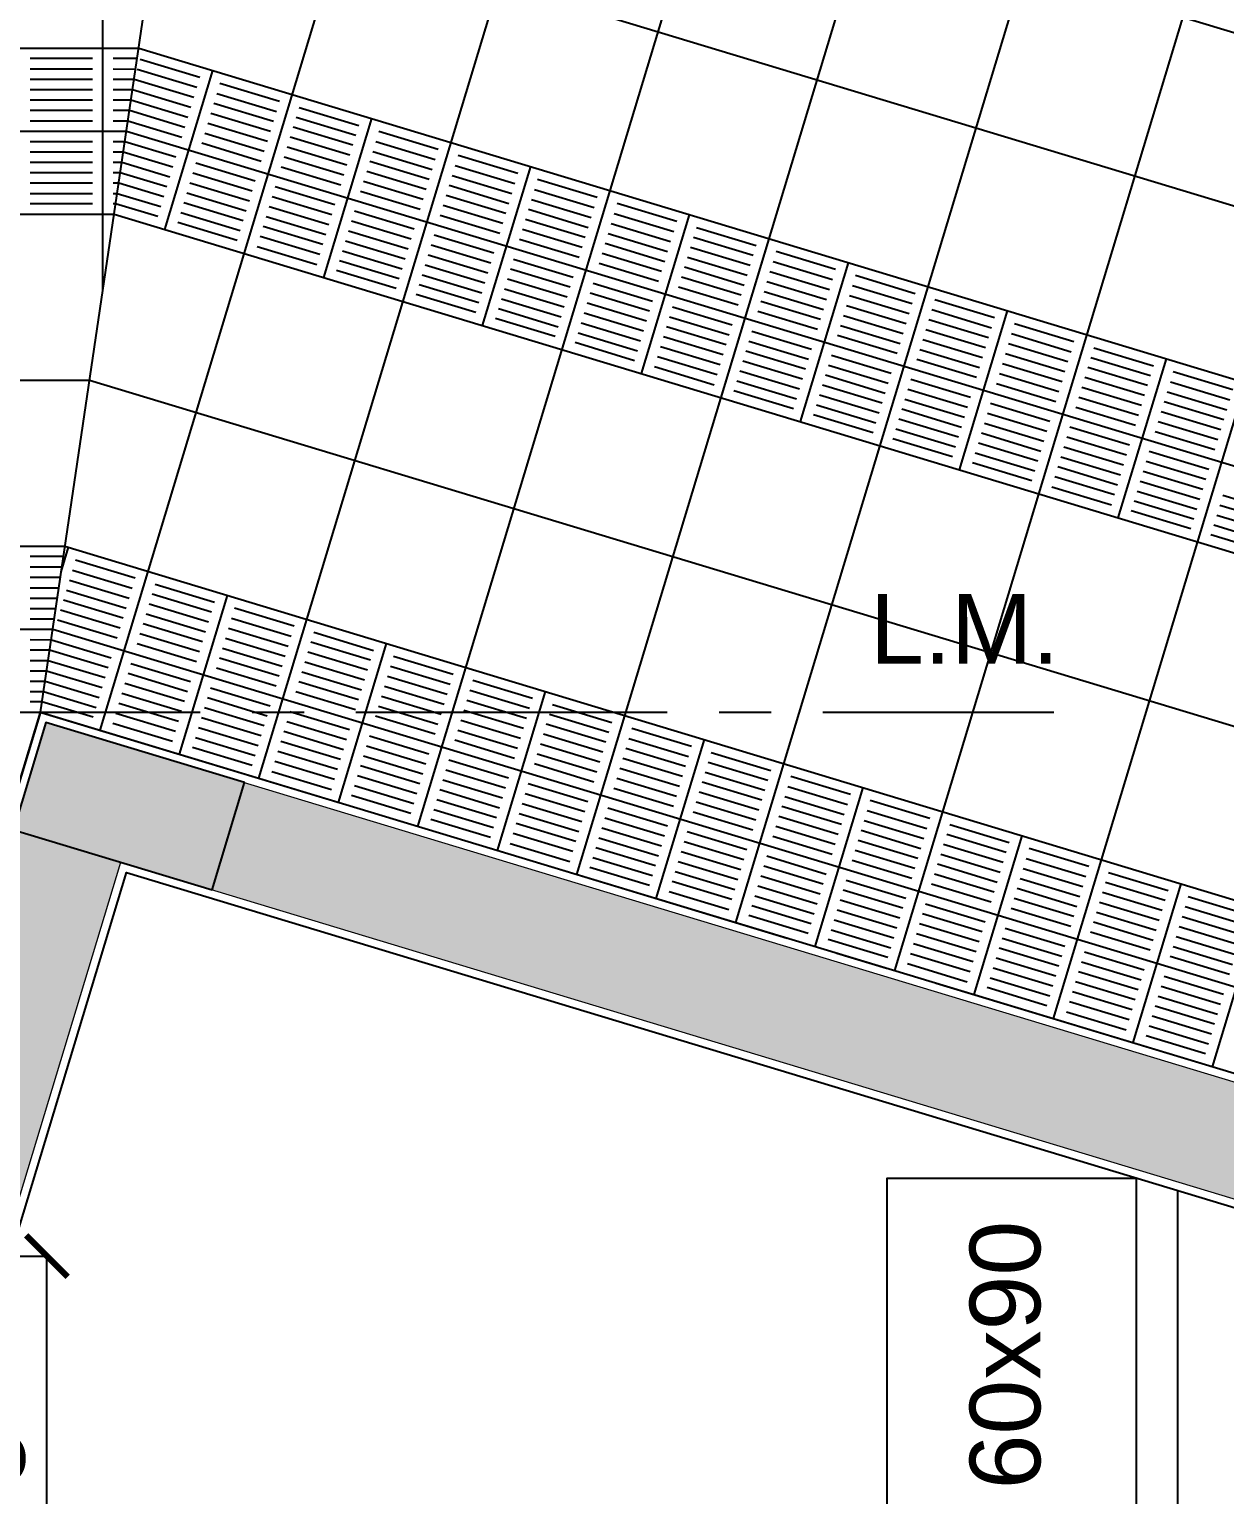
# Model space of a CAD drawing. Header units: inches. Extents: x -309 to 190, y -1585 to -1350.
# Drawn here: x -204.269 to -201.389, y -1377.173 to -1373.643 of the extents above; entities that cross this region are included whole.
import ezdxf

# ---------------------------------------------------------------- set-up
doc = ezdxf.new("R2010")
doc.units = ezdxf.units.IN
doc.header["$MEASUREMENT"] = 0
doc.header["$PDMODE"] = 3
doc.linetypes.add('CENTER2', pattern=[1.125, 0.75, -0.125, 0.125, -0.125])
doc.linetypes.add('HIDDEN', pattern=[0.375, 0.25, -0.125])
doc.layers.get('0').update_dxf_attribs({"color": 9, "linetype": 'CONTINUOUS'})
doc.layers.get('DEFPOINTS').update_dxf_attribs({"color": 9, "linetype": 'CONTINUOUS'})
for name, color, linetype in [('02', 9, 'CONTINUOUS'), ('10-TEXTO', 9, 'CONTINUOUS'), ('CIEGOS', 9, 'CONTINUOUS'), ('color gris', 9, 'CONTINUOUS'), ('DET', 9, 'CONTINUOUS'), ('estructura', 9, 'CONTINUOUS'), ('FMR FILO INTERNO', 9, 'CONTINUOUS'), ('lm', 9, 'HIDDEN'), ('NO VIDENTES', 9, 'CONTINUOUS'), ('REVOQUE', 9, 'CONTINUOUS')]:
    doc.layers.add(name, color=color, linetype=linetype)
doc.layers.add('cotas', color=9, linetype='CONTINUOUS', lineweight=15)
doc.layers.add('MURO 27', color=9, linetype='CONTINUOUS', lineweight=9)
doc.styles.add('COTAS', font='arial.ttf')
doc.styles.add('ROMANS', font='arial.ttf')
doc.styles.get("Standard").update_dxf_attribs({"font": 'arial.ttf'})
doc.dimstyles.new('ploteo 100', dxfattribs={"dimscale": 0, "dimtxt": 0.22, "dimasz": 0.1, "dimexe": 0, "dimexo": 0, "dimgap": 0.05, "dimtad": 1, "dimzin": 0, "dimdsep": 46, "dimtxsty": 'COTAS', "dimblk1": 'ARCHTICK', "dimblk2": 'ARCHTICK', "dimsah": 1, "dimcen": 0.7, "dimclrd": 256, "dimclre": 256, "dimclrt": 256, "dimaunit": 1, "dimadec": 3, "dimazin": 0, "dimtfac": 1, "dimtmove": 2, "dimatfit": 3, "dimldrblk": 'ARCHTICK', "dimfxl": 1, "dimtolj": 1, "dimtzin": 0, "dimarcsym": 0})

# ---------------------------------------------------------------- blocks, each defined once
blk = doc.blocks.new('_ARCHTICK')
at = {"color": 0, "linetype": 'ByBlock', "const_width": 0.15}
blk.add_lwpolyline([(-0.5, -0.5), (0.5, 0.5)], dxfattribs=at)
blk = doc.blocks.new('*D37')
at = {"layer": 'cotas', "lineweight": -2, "transparency": 16777216}
for p, q in [((-204.3142, -1376.5982), (-204.2263, -1376.5982)), ((-204.2263, -1377.9882), (-204.2263, -1376.5982)), ((-204.7018, -1377.9882), (-204.2263, -1377.9882))]:
    blk.add_line(p, q, dxfattribs=at)
at = {"layer": 'DEFPOINTS', "color": 0, "transparency": 16777216}
for p in [(-204.3142, -1376.5982), (-204.2263, -1376.5982), (-204.7018, -1377.9882)]:
    blk.add_point(p, dxfattribs=at)
at = {"layer": 'cotas', "lineweight": -2, "transparency": 16777216, "xscale": 0.1, "yscale": 0.1, "zscale": 0.1}
for p, rotation in [((-204.2263, -1376.5982), 90), ((-204.2263, -1377.9882), 270)]:
    blk.add_blockref('_ARCHTICK', p, dxfattribs=dict(at, rotation=rotation))
at = {"layer": 'cotas', "transparency": 16777216, "insert": (-204.3887, -1377.2932), "char_height": 0.22, "attachment_point": 5, "rotation": 90, "style": 'COTAS'}
blk.add_mtext('\\A1;1.39', dxfattribs=at)

msp = doc.modelspace()

# ---------------------------------------------------------------- hatches: boundary and pattern name
at = {"layer": 'color gris'}
h = msp.add_hatch(color=256, dxfattribs=at)
h.paths.add_polyline_path([(-234.3518, -1419.3882), (-234.6018, -1419.3882), (-234.6018, -1419.1182), (-234.1018, -1419.1182), (-234.1018, -1419.3882)])
h.paths.add_polyline_path([(-234.6018, -1413.2882), (-234.6018, -1413.0382), (-234.3318, -1413.0382), (-234.3318, -1413.5382), (-234.6018, -1413.5382)])
h.paths.add_polyline_path([(-234.6018, -1407.3882), (-234.6018, -1407.1382), (-234.3318, -1407.1382), (-234.3318, -1407.6382), (-234.6018, -1407.6382)])
h.paths.add_polyline_path([(-234.6018, -1401.4882), (-234.6018, -1401.2382), (-234.3318, -1401.2382), (-234.3318, -1401.7382), (-234.6018, -1401.7382)])
h.paths.add_polyline_path([(-234.6018, -1395.5882), (-234.6018, -1395.3382), (-234.3318, -1395.3382), (-234.3318, -1395.8382), (-234.6018, -1395.8382)])
h.paths.add_polyline_path([(-234.6018, -1389.6882), (-234.6018, -1389.4382), (-234.3318, -1389.4382), (-234.3318, -1389.9382), (-234.6018, -1389.9382)])
h.paths.add_polyline_path([(-234.3518, -1379.1082), (-234.6018, -1379.1082), (-234.6018, -1379.3782), (-234.0419, -1379.3782), (-234.0419, -1379.1082)])
h.paths.add_polyline_path([(-234.6018, -1383.7882), (-234.6018, -1383.5382), (-234.3318, -1383.5382), (-234.3318, -1384.0382), (-234.6018, -1384.0382)])
h.paths.add_polyline_path([(-199.2985, -1406.2982), (-199.2985, -1406.0482), (-199.0285, -1406.0482), (-199.0285, -1406.5482), (-199.2985, -1406.5482)])
h.paths.add_polyline_path([(-181.3218, -1419.1182), (-181.0518, -1419.1182), (-181.0518, -1419.3882), (-181.3218, -1419.3882)])
h.paths.add_polyline_path([(-206.6218, -1375.5582), (-206.6218, -1375.3082), (-206.8918, -1375.3082), (-206.8918, -1375.9682), (-206.6218, -1375.9682)])
h.paths.add_polyline_path([(-191.7851, -1379.3584), (-192.2851, -1379.3584), (-192.2851, -1379.1382), (-192.2261, -1378.943), (-191.707, -1379.0999)])
h.paths.add_polyline_path([(-184.2118, -1381.3667), (-184.5775, -1381.2561), (-184.6557, -1381.5145), (-184.4818, -1381.5671), (-184.4818, -1381.8667), (-184.2118, -1381.8667)])
h.paths.add_polyline_path([(-184.7118, -1395.5882), (-184.7118, -1395.4882), (-184.2118, -1395.4882), (-184.2118, -1395.6882), (-184.7118, -1395.6882)])
h.paths.add_polyline_path([(-184.7118, -1389.6882), (-184.7118, -1389.5882), (-184.2118, -1389.5882), (-184.2118, -1389.7882), (-184.7118, -1389.7882)])
h.paths.add_polyline_path([(-184.7118, -1383.7882), (-184.7118, -1383.6882), (-184.2118, -1383.6882), (-184.2118, -1383.8882), (-184.7118, -1383.8882)])
h.paths.add_polyline_path([(-203.9892, -1375.3855), (-204.2285, -1375.3131), (-204.3067, -1375.5715), (-203.8281, -1375.7163), (-203.7499, -1375.4578)])
h.paths.add_polyline_path([(-206.5818, -1395.5882), (-206.5818, -1395.4882), (-206.0818, -1395.4882), (-206.0818, -1395.6882), (-206.5818, -1395.6882)])
h.paths.add_polyline_path([(-184.2118, -1410.4082), (-184.2118, -1410.6582), (-184.4818, -1410.6582), (-184.4818, -1410.1582), (-184.2118, -1410.1582)])
h.paths.add_polyline_path([(-191.7652, -1410.3882), (-192.0152, -1410.3882), (-192.0152, -1410.6582), (-191.5152, -1410.6582), (-191.5152, -1410.3882)])
h.paths.add_polyline_path([(-199.0485, -1410.3882), (-199.2985, -1410.3882), (-199.2985, -1410.6582), (-198.7985, -1410.6582), (-198.7985, -1410.3882)])
h.paths.add_polyline_path([(-184.4818, -1401.4882), (-184.4818, -1401.2382), (-184.2118, -1401.2382), (-184.2118, -1401.7382), (-184.4818, -1401.7382)])
h.paths.add_polyline_path([(-191.7652, -1401.2382), (-192.0152, -1401.2382), (-192.0152, -1401.5082), (-191.5152, -1401.5082), (-191.5152, -1401.2382)])
h.paths.add_polyline_path([(-199.0485, -1401.2382), (-199.2985, -1401.2382), (-199.2985, -1401.5082), (-198.7985, -1401.5082), (-198.7985, -1401.2382)])
h.paths.add_polyline_path([(-191.7652, -1419.1182), (-192.0152, -1419.1182), (-192.0152, -1419.3882), (-191.5152, -1419.3882), (-191.5152, -1419.1182)])
h.paths.add_polyline_path([(-199.0485, -1419.1182), (-199.2985, -1419.1182), (-199.2985, -1419.3882), (-198.7985, -1419.3882), (-198.7985, -1419.1182)])
h.paths.add_polyline_path([(-184.2118, -1419.3882), (-184.2118, -1419.1182), (-184.7118, -1419.1182), (-184.7118, -1419.3882)])
h.paths.add_polyline_path([(-206.3318, -1419.1182), (-206.5818, -1419.1182), (-206.5818, -1419.3882), (-206.0818, -1419.3882), (-206.0818, -1419.1182)])
h.paths.add_polyline_path([(-206.8718, -1419.1182), (-207.1218, -1419.1182), (-207.1218, -1419.3882), (-206.6218, -1419.3882), (-206.6218, -1419.1182)])
h.paths.add_polyline_path([(-206.5818, -1379.2382), (-206.5818, -1379.1382), (-206.0818, -1379.1382), (-206.0818, -1379.3382), (-206.5818, -1379.3382)])
h.paths.add_polyline_path([(-206.5818, -1413.2882), (-206.5818, -1413.0382), (-206.3118, -1413.0382), (-206.3118, -1413.5382), (-206.5818, -1413.5382)])
h.paths.add_polyline_path([(-206.6218, -1413.2882), (-206.6218, -1413.0382), (-206.8918, -1413.0382), (-206.8918, -1413.5382), (-206.6218, -1413.5382)])
h.paths.add_polyline_path([(-206.5818, -1407.3882), (-206.5818, -1407.1382), (-206.3118, -1407.1382), (-206.3118, -1407.6382), (-206.5818, -1407.6382)])
h.paths.add_polyline_path([(-206.6218, -1407.3882), (-206.6218, -1407.1382), (-206.8918, -1407.1382), (-206.8918, -1407.6382), (-206.6218, -1407.6382)])
h.paths.add_polyline_path([(-206.5818, -1401.4882), (-206.5818, -1401.2382), (-206.3118, -1401.2382), (-206.3118, -1401.7382), (-206.5818, -1401.7382)])
h.paths.add_polyline_path([(-206.6218, -1401.4882), (-206.6218, -1401.2382), (-206.8918, -1401.2382), (-206.8918, -1401.7382), (-206.6218, -1401.7382)])
h.paths.add_polyline_path([(-206.6218, -1395.5882), (-206.6218, -1395.3382), (-206.8918, -1395.3382), (-206.8918, -1395.8382), (-206.6218, -1395.8382)])
h.paths.add_polyline_path([(-206.5818, -1389.6882), (-206.5818, -1389.5882), (-206.0818, -1389.5882), (-206.0818, -1389.7882), (-206.5818, -1389.7882)])
h.paths.add_polyline_path([(-206.6218, -1389.6882), (-206.6218, -1389.4382), (-206.8918, -1389.4382), (-206.8918, -1389.9382), (-206.6218, -1389.9382)])
h.paths.add_polyline_path([(-211.4118, -1375.6182), (-211.4118, -1375.3082), (-211.6818, -1375.3082), (-211.6818, -1375.9682), (-211.4118, -1375.9682)])
h.paths.add_polyline_path([(-206.5818, -1383.7882), (-206.5818, -1383.6882), (-206.0818, -1383.6882), (-206.0818, -1383.8882), (-206.5818, -1383.8882)])
h.paths.add_polyline_path([(-206.6218, -1383.7882), (-206.6218, -1383.5382), (-206.8918, -1383.5382), (-206.8918, -1384.0382), (-206.6218, -1384.0382)])
h.paths.add_polyline_path([(-206.6218, -1379.2382), (-206.6218, -1378.9882), (-206.8918, -1378.9882), (-206.8918, -1379.4882), (-206.6218, -1379.4882)])
at = {"layer": 'MURO 27'}
h = msp.add_hatch(color=256, dxfattribs=at)
h.paths.add_polyline_path([(-206.8918, -1375.3082), (-211.4118, -1375.3082), (-211.4118, -1375.5782), (-208.6918, -1375.5782), (-208.6918, -1379.1682), (-208.4218, -1379.1682), (-208.4218, -1375.5782), (-206.8918, -1375.5782)])
h.paths.add_polyline_path([(-204.0482, -1375.6497), (-204.3067, -1375.5715), (-204.5294, -1376.3082), (-206.1218, -1376.3082), (-206.1218, -1375.3082), (-206.6218, -1375.3082), (-206.6218, -1375.5782), (-206.3918, -1375.5782), (-206.3918, -1376.3082), (-206.6218, -1376.3082), (-206.6218, -1375.9682), (-206.8918, -1375.9682), (-206.8918, -1378.8982), (-207.5818, -1378.8982), (-207.5818, -1379.1682), (-206.8918, -1379.1682), (-206.8918, -1378.9882), (-206.6218, -1378.9882), (-206.6218, -1376.5782), (-204.329, -1376.5782)])
h.paths.add_polyline_path([(-203.7499, -1375.4578), (-203.8281, -1375.7163), (-192.2851, -1379.2072), (-192.2851, -1379.1382), (-192.2261, -1378.943)])
h.paths.add_polyline_path([(-191.707, -1379.0999), (-191.7851, -1379.3584), (-184.6557, -1381.5145), (-184.5775, -1381.2561)])
h.paths.add_polyline_path([(-184.2118, -1381.8667), (-184.4818, -1381.8667), (-184.4818, -1383.6882), (-184.2118, -1383.6882)])
h.paths.add_polyline_path([(-184.2118, -1383.8882), (-184.4818, -1383.8882), (-184.4818, -1389.5882), (-184.2118, -1389.5882)])
h.paths.add_polyline_path([(-184.2118, -1389.7882), (-184.4818, -1389.7882), (-184.4818, -1395.4882), (-184.2118, -1395.4882)])
h.paths.add_polyline_path([(-184.2118, -1395.6882), (-184.4818, -1395.6882), (-184.4818, -1398.7382), (-184.2118, -1398.7382)])
h.paths.add_polyline_path([(-184.2118, -1399.9782), (-184.4818, -1399.9782), (-184.4818, -1401.2382), (-184.2118, -1401.2382)])
h.paths.add_polyline_path([(-184.2118, -1413.5382), (-184.4818, -1413.5382), (-184.4818, -1419.1182), (-184.2118, -1419.1182)])
h.paths.add_polyline_path([(-184.2118, -1410.6582), (-184.4818, -1410.6582), (-184.4818, -1410.8982), (-184.2118, -1410.8982)])
h.paths.add_polyline_path([(-199.2985, -1419.1182), (-206.0818, -1419.1182), (-206.0818, -1419.3882), (-199.2985, -1419.3882)])
h.paths.add_polyline_path([(-207.1218, -1419.1182), (-234.1018, -1419.1182), (-234.1018, -1419.3882), (-207.1218, -1419.3882)])
h.paths.add_polyline_path([(-192.0152, -1419.1182), (-198.7985, -1419.1182), (-198.7985, -1419.3882), (-192.0152, -1419.3882)])
h.paths.add_polyline_path([(-184.7118, -1419.1182), (-191.5152, -1419.1182), (-191.5152, -1419.3882), (-184.7118, -1419.3882)])
h.paths.add_polyline_path([(-234.3318, -1413.5382), (-234.6018, -1413.5382), (-234.6018, -1419.1182), (-234.3318, -1419.1182)])
h.paths.add_polyline_path([(-234.3318, -1407.6382), (-234.6018, -1407.6382), (-234.6018, -1413.0382), (-234.3318, -1413.0382)])
h.paths.add_polyline_path([(-234.3318, -1401.7382), (-234.6018, -1401.7382), (-234.6018, -1407.1382), (-234.3318, -1407.1382)])
h.paths.add_polyline_path([(-234.3318, -1398.0282), (-234.6018, -1398.0282), (-234.6018, -1401.2382), (-234.3318, -1401.2382)])
h.paths.add_polyline_path([(-234.3318, -1384.0382), (-234.6018, -1384.0382), (-234.6018, -1389.4382), (-234.3318, -1389.4382)])
h.paths.add_polyline_path([(-234.3318, -1389.9382), (-234.6018, -1389.9382), (-234.6018, -1395.3382), (-234.3318, -1395.3382)])
h.paths.add_polyline_path([(-234.3318, -1379.3782), (-234.6018, -1379.3782), (-234.6018, -1382.0482), (-234.3318, -1382.0482)])
h.paths.add_polyline_path([(-234.3318, -1382.5882), (-234.6018, -1382.5882), (-234.6018, -1383.5382), (-234.3318, -1383.5382)])
h.paths.add_polyline_path([(-206.6218, -1389.9382), (-206.8918, -1389.9382), (-206.8918, -1395.3382), (-206.6218, -1395.3382)])
h.paths.add_polyline_path([(-206.6218, -1384.0382), (-206.8918, -1384.0382), (-206.8918, -1389.4382), (-206.6218, -1389.4382)])
h.paths.add_polyline_path([(-206.6218, -1379.4882), (-206.8918, -1379.4882), (-206.8918, -1383.5382), (-206.6218, -1383.5382)])
h.paths.add_polyline_path([(-206.6218, -1398.0282), (-206.8918, -1398.0282), (-206.8918, -1401.2382), (-206.6218, -1401.2382)])
h.paths.add_polyline_path([(-206.6218, -1401.7382), (-206.8918, -1401.7382), (-206.8918, -1407.1382), (-206.6218, -1407.1382)])
h.paths.add_polyline_path([(-206.6218, -1407.6382), (-206.8918, -1407.6382), (-206.8918, -1407.7482), (-206.6218, -1407.7482)])

# ---------------------------------------------------------------- linework, layer by layer
msp.add_lwpolyline([(-201.6018, -1377.3104), (-202.2018, -1377.3104), (-202.2018, -1376.4104), (-201.6018, -1376.4104)], close=True)
msp.add_lwpolyline([(-201.6018, -1376.4104), (-201.6018, -1381.8882), (-201.5018, -1381.8882), (-201.5018, -1376.4407)])
at = {"layer": 'CIEGOS'}
for points in [[(-265.1546, -1373.6882), (-204.0052, -1373.6882)], [(-204.0052, -1373.6882), (-171.8211, -1383.4215)], [(-264.9889, -1374.0882), (-204.0644, -1374.0882)], [(-204.0644, -1374.0882), (-172.0635, -1383.7661)], [(-264.6575, -1374.8882), (-204.1827, -1374.8882)], [(-204.1827, -1374.8882), (-172.5483, -1384.4553)], [(-262.5318, -1375.2882), (-204.2418, -1375.2882)]]:
    msp.add_lwpolyline(points, dxfattribs=at)
at = {"layer": 'DET'}
for points in [[(-204.0918, -1374.274), (-204.0918, -1371.4382)], [(-204.2418, -1375.2882), (-203.6849, -1371.5227)], [(-204.0983, -1375.3316), (-202.9838, -1371.6464)], [(-203.7154, -1375.4474), (-202.6009, -1371.7622)], [(-203.3325, -1375.5632), (-202.218, -1371.878)], [(-202.9496, -1375.679), (-201.8352, -1371.9938)], [(-202.5668, -1375.7948), (-201.4523, -1372.1096)], [(-202.1839, -1375.9105), (-201.0694, -1372.2254)], [(-201.801, -1376.0263), (-200.6865, -1372.3412)], [(-201.4182, -1376.1421), (-200.3037, -1372.457)], [(-203.8883, -1372.8882), (-171.336, -1382.7329)], [(-203.946, -1373.2882), (-171.5788, -1383.0769)], [(-203.9423, -1374.1251), (-203.8265, -1373.7422)], [(-203.5595, -1374.2409), (-203.4437, -1373.858)], [(-265.0717, -1373.8882), (-204.0348, -1373.8882)], [(-204.0348, -1373.8882), (-171.9423, -1383.5938)], [(-203.1766, -1374.3567), (-203.0608, -1373.9738)], [(-202.7937, -1374.4724), (-202.6779, -1374.0896)], [(-202.6023, -1374.5303), (-202.4865, -1374.1475)], [(-202.4108, -1374.5882), (-202.295, -1374.2054)], [(-202.028, -1374.704), (-201.9122, -1374.3212)], [(-201.6451, -1374.8198), (-201.5293, -1374.4369)], [(-264.8232, -1374.4882), (-204.1235, -1374.4882)], [(-204.1235, -1374.4882), (-172.3059, -1384.1107)], [(-204.1918, -1374.9501), (-204.1739, -1374.8908)], [(-203.9068, -1375.3895), (-203.791, -1375.0066)], [(-264.5747, -1375.0882), (-204.2123, -1375.0882)], [(-204.2123, -1375.0882), (-172.6803, -1384.6243)], [(-203.524, -1375.5053), (-203.4082, -1375.1224)], [(-203.1411, -1375.6211), (-203.0253, -1375.2382)], [(-202.7582, -1375.7369), (-202.6424, -1375.354)], [(-202.3753, -1375.8527), (-202.2595, -1375.4698)], [(-201.9925, -1375.9684), (-201.8767, -1375.5856)], [(-201.6096, -1376.0842), (-201.4938, -1375.7014)]]:
    msp.add_lwpolyline(points, dxfattribs=at)
at = {"layer": 'estructura'}
msp.add_lwpolyline([(-203.9892, -1375.3855), (-204.2285, -1375.3131), (-204.3067, -1375.5715), (-203.8281, -1375.7163), (-203.7499, -1375.4578)], close=True, dxfattribs=at)
at = {"layer": 'FMR FILO INTERNO'}
msp.add_line((-204.2418, -1375.2882), (-204.5443, -1376.2882), dxfattribs=at)
at = {"layer": 'lm', "linetype": 'CENTER2'}
msp.add_line((-268.7318, -1375.2882), (-201.8002, -1375.2882), dxfattribs=at)
msp.add_line((-268.7318, -1375.2882), (-201.8002, -1375.2882), dxfattribs=at)
msp.add_lwpolyline([(-206.3913, -1374.6381), (-171.2368, -1385.2698)], dxfattribs=at)
at = {"layer": 'MURO 27'}
for points in [[(-206.6218, -1375.3082), (-206.1218, -1375.3082), (-206.1218, -1376.3082), (-204.5294, -1376.3082), (-204.2285, -1375.3131), (-184.5775, -1381.2561)], [(-206.6218, -1376.5782), (-204.329, -1376.5782), (-204.0482, -1375.6497), (-184.6557, -1381.5145)]]:
    msp.add_lwpolyline(points, dxfattribs=at)
at = {"layer": 'NO VIDENTES'}
for p, q in [((-204.1168, -1373.7132), (-204.2668, -1373.7132)), ((-204.2668, -1373.7382), (-204.1168, -1373.7382)), ((-204.0089, -1373.7132), (-204.0668, -1373.7132)), ((-204.0668, -1373.7382), (-204.0128, -1373.7393)), ((-204.0085, -1373.7394), (-203.8649, -1373.7828)), ((-203.8577, -1373.7589), (-204.0013, -1373.7155)), ((-204.2668, -1373.7632), (-204.1168, -1373.7632)), ((-204.0668, -1373.7632), (-204.0158, -1373.7633)), ((-204.0158, -1373.7633), (-203.8722, -1373.8067)), ((-203.6663, -1373.8168), (-203.8098, -1373.7734)), ((-204.2668, -1373.7882), (-204.1168, -1373.7882)), ((-204.0668, -1373.7882), (-204.02, -1373.7882)), ((-204.02, -1373.7882), (-203.8794, -1373.8307)), ((-203.8171, -1373.7973), (-203.6735, -1373.8407)), ((-204.2668, -1373.8132), (-204.1168, -1373.8132)), ((-204.2668, -1373.8382), (-204.1168, -1373.8382)), ((-204.0668, -1373.8132), (-204.0237, -1373.8132)), ((-204.0668, -1373.8382), (-204.0274, -1373.8382)), ((-204.0274, -1373.8382), (-203.8939, -1373.8785)), ((-204.0237, -1373.8132), (-203.8867, -1373.8546)), ((-203.8316, -1373.8451), (-203.688, -1373.8886)), ((-203.8243, -1373.8212), (-203.6807, -1373.8646)), ((-203.6184, -1373.8313), (-203.4748, -1373.8747)), ((-204.2668, -1373.8632), (-204.1168, -1373.8632)), ((-204.0668, -1373.8632), (-204.0311, -1373.8632)), ((-204.0311, -1373.8632), (-203.9011, -1373.9025)), ((-203.8388, -1373.8691), (-203.6952, -1373.9125)), ((-203.4893, -1373.9225), (-203.6329, -1373.8791)), ((-203.4821, -1373.8986), (-203.6256, -1373.8552)), ((-204.2668, -1373.9132), (-204.1168, -1373.9132)), ((-204.0668, -1373.9132), (-204.0385, -1373.9132)), ((-204.0385, -1373.9132), (-203.9156, -1373.9503)), ((-203.846, -1373.893), (-203.7025, -1373.9364)), ((-203.4965, -1373.9465), (-203.6401, -1373.903)), ((-203.4342, -1373.9131), (-203.2906, -1373.9565)), ((-203.2834, -1373.9326), (-203.427, -1373.8891)), ((-204.2668, -1373.9382), (-204.1168, -1373.9382)), ((-204.0668, -1373.9382), (-204.0422, -1373.9382)), ((-204.0422, -1373.9382), (-203.9228, -1373.9742)), ((-203.8533, -1373.9169), (-203.7097, -1373.9604)), ((-203.511, -1373.9943), (-203.6546, -1373.9509)), ((-203.5038, -1373.9704), (-203.6474, -1373.927)), ((-203.4414, -1373.937), (-203.2979, -1373.9804)), ((-203.092, -1373.9905), (-203.2355, -1373.947)), ((-204.2668, -1373.9632), (-204.1168, -1373.9632)), ((-204.0668, -1373.9632), (-204.0459, -1373.9632)), ((-204.0459, -1373.9632), (-203.9301, -1373.9982)), ((-203.8677, -1373.9648), (-203.7242, -1374.0082)), ((-203.5183, -1374.0183), (-203.6618, -1373.9748)), ((-203.4559, -1373.9849), (-203.3123, -1374.0283)), ((-203.4487, -1373.9609), (-203.3051, -1374.0044)), ((-203.2428, -1373.971), (-203.0992, -1374.0144)), ((-204.2668, -1373.9882), (-204.1168, -1373.9882)), ((-204.2668, -1374.0132), (-204.1168, -1374.0132)), ((-204.0668, -1373.9882), (-204.0496, -1373.9882)), ((-204.0668, -1374.0132), (-204.0533, -1374.0132)), ((-204.0533, -1374.0132), (-203.9445, -1374.046)), ((-204.0496, -1373.9882), (-203.9373, -1374.0221)), ((-203.8822, -1374.0127), (-203.7386, -1374.0561)), ((-203.875, -1373.9887), (-203.7314, -1374.0321)), ((-203.4632, -1374.0088), (-203.3196, -1374.0522)), ((-203.2572, -1374.0188), (-203.1137, -1374.0623)), ((-203.25, -1373.9949), (-203.1064, -1374.0383)), ((-202.9005, -1374.0484), (-203.0441, -1374.0049)), ((-204.2668, -1374.0382), (-204.1168, -1374.0382)), ((-204.0668, -1374.0382), (-204.057, -1374.0382)), ((-204.057, -1374.0382), (-203.9518, -1374.07)), ((-203.8895, -1374.0366), (-203.7459, -1374.08)), ((-203.54, -1374.09), (-203.6835, -1374.0466)), ((-203.5327, -1374.0661), (-203.6763, -1374.0227)), ((-203.4704, -1374.0327), (-203.3268, -1374.0761)), ((-203.2645, -1374.0428), (-203.1209, -1374.0862)), ((-203.0586, -1374.0528), (-202.915, -1374.0962)), ((-203.0513, -1374.0289), (-202.9078, -1374.0723)), ((-204.1168, -1374.0632), (-204.2668, -1374.0632)), ((-204.0607, -1374.0632), (-204.0668, -1374.0632)), ((-203.959, -1374.0939), (-204.0607, -1374.0632)), ((-203.9039, -1374.0844), (-203.7603, -1374.1279)), ((-203.8967, -1374.0605), (-203.7531, -1374.1039)), ((-203.5472, -1374.114), (-203.6908, -1374.0705)), ((-203.4849, -1374.0806), (-203.3413, -1374.124)), ((-203.279, -1374.0906), (-203.1354, -1374.134)), ((-203.2717, -1374.0667), (-203.1281, -1374.1101)), ((-203.0658, -1374.0767), (-202.9222, -1374.1201)), ((-202.8599, -1374.0868), (-202.7163, -1374.1302)), ((-202.7091, -1374.1063), (-202.8527, -1374.0628)), ((-203.7676, -1374.1518), (-203.9112, -1374.1084)), ((-203.5617, -1374.1618), (-203.7053, -1374.1184)), ((-203.5544, -1374.1379), (-203.698, -1374.0945)), ((-203.4921, -1374.1045), (-203.3485, -1374.1479)), ((-203.0803, -1374.1246), (-202.9367, -1374.168)), ((-203.073, -1374.1007), (-202.9295, -1374.1441)), ((-202.8671, -1374.1107), (-202.7236, -1374.1541)), ((-202.6612, -1374.1207), (-202.5176, -1374.1642)), ((-203.5689, -1374.1858), (-203.7125, -1374.1423)), ((-203.5066, -1374.1524), (-203.363, -1374.1958)), ((-203.4993, -1374.1284), (-203.3558, -1374.1719)), ((-203.3007, -1374.1624), (-203.1571, -1374.2058)), ((-203.2934, -1374.1385), (-203.1499, -1374.1819)), ((-203.0875, -1374.1485), (-202.9439, -1374.1919)), ((-202.8816, -1374.1586), (-202.738, -1374.202)), ((-202.8744, -1374.1346), (-202.7308, -1374.178)), ((-202.5249, -1374.1881), (-202.6685, -1374.1447)), ((-203.7197, -1374.1663), (-203.5761, -1374.2097)), ((-203.5138, -1374.1763), (-203.3702, -1374.2197)), ((-203.3079, -1374.1863), (-203.1643, -1374.2298)), ((-203.102, -1374.1964), (-202.9584, -1374.2398)), ((-202.8888, -1374.1825), (-202.7453, -1374.2259)), ((-202.5394, -1374.2359), (-202.6829, -1374.1925)), ((-202.5321, -1374.212), (-202.6757, -1374.1686)), ((-202.3262, -1374.222), (-202.4698, -1374.1786)), ((-203.3847, -1374.2676), (-203.5283, -1374.2242)), ((-203.5211, -1374.2002), (-203.3775, -1374.2437)), ((-203.3151, -1374.2103), (-203.1716, -1374.2537)), ((-203.1092, -1374.2203), (-202.9657, -1374.2637)), ((-202.8961, -1374.2064), (-202.7525, -1374.2498)), ((-202.5466, -1374.2599), (-202.6902, -1374.2164)), ((-202.4843, -1374.2265), (-202.3407, -1374.2699)), ((-202.477, -1374.2026), (-202.3334, -1374.246)), ((-203.3296, -1374.2581), (-203.186, -1374.3015)), ((-203.3224, -1374.2342), (-203.1788, -1374.2776)), ((-203.1237, -1374.2682), (-202.9801, -1374.3116)), ((-203.1165, -1374.2442), (-202.9729, -1374.2877)), ((-202.9106, -1374.2543), (-202.767, -1374.2977)), ((-202.5611, -1374.3077), (-202.7046, -1374.2643)), ((-202.5538, -1374.2838), (-202.6974, -1374.2404)), ((-202.4915, -1374.2504), (-202.3479, -1374.2938)), ((-202.2856, -1374.2605), (-202.142, -1374.3039)), ((-202.1348, -1374.2799), (-202.2783, -1374.2365)), ((-203.1933, -1374.3255), (-203.3369, -1374.2821)), ((-203.1309, -1374.2921), (-202.9874, -1374.3355)), ((-202.925, -1374.3021), (-202.7815, -1374.3456)), ((-202.9178, -1374.2782), (-202.7742, -1374.3216)), ((-202.506, -1374.2983), (-202.3624, -1374.3417)), ((-202.4987, -1374.2743), (-202.3552, -1374.3178)), ((-202.2928, -1374.2844), (-202.1492, -1374.3278)), ((-201.9433, -1374.3378), (-202.0869, -1374.2944)), ((-203.1382, -1374.316), (-202.9946, -1374.3594)), ((-202.9323, -1374.3261), (-202.7887, -1374.3695)), ((-202.5828, -1374.3795), (-202.7264, -1374.3361)), ((-202.5755, -1374.3556), (-202.7191, -1374.3122)), ((-202.5132, -1374.3222), (-202.3696, -1374.3656)), ((-202.3073, -1374.3322), (-202.1637, -1374.3757)), ((-202.3001, -1374.3083), (-202.1565, -1374.3517)), ((-202.0941, -1374.3183), (-201.9506, -1374.3618)), ((-203.0018, -1374.3834), (-203.1454, -1374.34)), ((-202.9467, -1374.3739), (-202.8032, -1374.4173)), ((-202.9395, -1374.35), (-202.7959, -1374.3934)), ((-202.59, -1374.4034), (-202.7336, -1374.36)), ((-202.5277, -1374.3701), (-202.3841, -1374.4135)), ((-202.3145, -1374.3562), (-202.171, -1374.3996)), ((-202.1086, -1374.3662), (-201.965, -1374.4096)), ((-202.1014, -1374.3423), (-201.9578, -1374.3857)), ((-201.7519, -1374.3957), (-201.8955, -1374.3523)), ((-202.8104, -1374.4413), (-202.954, -1374.3978)), ((-202.6045, -1374.4513), (-202.7481, -1374.4079)), ((-202.5973, -1374.4274), (-202.7408, -1374.384)), ((-202.5349, -1374.394), (-202.3913, -1374.4374)), ((-202.3218, -1374.3801), (-202.1782, -1374.4235)), ((-202.1159, -1374.3901), (-201.9723, -1374.4336)), ((-201.9099, -1374.4002), (-201.7664, -1374.4436)), ((-201.9027, -1374.3762), (-201.7591, -1374.4197)), ((-201.704, -1374.4102), (-201.5605, -1374.4536)), ((-202.6117, -1374.4752), (-202.7553, -1374.4318)), ((-202.5494, -1374.4419), (-202.4058, -1374.4853)), ((-202.5422, -1374.4179), (-202.3986, -1374.4613)), ((-202.3362, -1374.428), (-202.1927, -1374.4714)), ((-202.1303, -1374.438), (-201.9868, -1374.4814)), ((-202.1231, -1374.4141), (-201.9795, -1374.4575)), ((-201.9172, -1374.4241), (-201.7736, -1374.4675)), ((-201.5677, -1374.4776), (-201.7113, -1374.4341)), ((-202.7625, -1374.4557), (-202.619, -1374.4992)), ((-202.5566, -1374.4658), (-202.4131, -1374.5092)), ((-202.3507, -1374.4758), (-202.2071, -1374.5192)), ((-202.3435, -1374.4519), (-202.1999, -1374.4953)), ((-201.9317, -1374.472), (-201.7881, -1374.5154)), ((-201.9244, -1374.448), (-201.7808, -1374.4915)), ((-201.5749, -1374.5015), (-201.7185, -1374.4581)), ((-201.369, -1374.5115), (-201.5126, -1374.4681)), ((-202.4275, -1374.5571), (-202.5711, -1374.5136)), ((-202.5639, -1374.4897), (-202.4203, -1374.5331)), ((-202.358, -1374.4997), (-202.2144, -1374.5432)), ((-202.152, -1374.5098), (-202.0085, -1374.5532)), ((-202.1448, -1374.4859), (-202.0012, -1374.5293)), ((-201.9389, -1374.4959), (-201.7953, -1374.5393)), ((-201.5894, -1374.5493), (-201.733, -1374.5059)), ((-201.5822, -1374.5254), (-201.7257, -1374.482)), ((-201.5271, -1374.516), (-201.3835, -1374.5594)), ((-201.5198, -1374.492), (-201.3763, -1374.5355)), ((-202.3724, -1374.5476), (-202.2289, -1374.591)), ((-202.3652, -1374.5237), (-202.2216, -1374.5671)), ((-202.1593, -1374.5337), (-202.0157, -1374.5771)), ((-201.9534, -1374.5437), (-201.8098, -1374.5872)), ((-201.5966, -1374.5733), (-201.7402, -1374.5299)), ((-201.5343, -1374.5399), (-201.3907, -1374.5833)), ((-202.2361, -1374.615), (-202.3797, -1374.5715)), ((-202.1738, -1374.5816), (-202.0302, -1374.625)), ((-202.1665, -1374.5576), (-202.0229, -1374.6011)), ((-201.9606, -1374.5677), (-201.817, -1374.6111)), ((-201.6039, -1374.5972), (-201.7475, -1374.5538)), ((-201.5415, -1374.5638), (-201.398, -1374.6072)), ((-202.181, -1374.6055), (-202.0374, -1374.6489)), ((-201.9751, -1374.6155), (-201.8315, -1374.659)), ((-201.9678, -1374.5916), (-201.8243, -1374.635)), ((-201.6184, -1374.6451), (-201.7619, -1374.6016)), ((-201.556, -1374.6117), (-201.4124, -1374.6551)), ((-201.5488, -1374.5878), (-201.4052, -1374.6312)), ((-202.0447, -1374.6729), (-202.1882, -1374.6294)), ((-201.9823, -1374.6395), (-201.8387, -1374.6829)), ((-201.6328, -1374.6929), (-201.7764, -1374.6495)), ((-201.6256, -1374.669), (-201.7692, -1374.6256)), ((-201.8532, -1374.7307), (-201.9968, -1374.6873)), ((-201.9896, -1374.6634), (-201.846, -1374.7068)), ((-201.6401, -1374.7169), (-201.7836, -1374.6734)), ((-201.5777, -1374.6835), (-201.4342, -1374.7269)), ((-201.5705, -1374.6595), (-201.4269, -1374.703)), ((-201.6545, -1374.7647), (-201.7981, -1374.7213)), ((-201.6473, -1374.7408), (-201.7909, -1374.6974)), ((-201.585, -1374.7074), (-201.4414, -1374.7508)), ((-201.8054, -1374.7452), (-201.6618, -1374.7886)), ((-201.5994, -1374.7553), (-201.4559, -1374.7987)), ((-201.5922, -1374.7313), (-201.4486, -1374.7748)), ((-201.6067, -1374.7792), (-201.4631, -1374.8226)), ((-201.4008, -1374.7892), (-201.2572, -1374.8326)), ((-201.3935, -1374.7653), (-201.25, -1374.8087)), ((-201.4703, -1374.8465), (-201.6139, -1374.8031)), ((-201.408, -1374.8132), (-201.2644, -1374.8566)), ((-201.2789, -1374.9044), (-201.4225, -1374.861)), ((-201.4152, -1374.8371), (-201.2717, -1374.8805)), ((-204.1864, -1374.9132), (-204.2668, -1374.9132)), ((-204.2668, -1374.9382), (-204.1882, -1374.9382)), ((-204.0136, -1374.9654), (-204.1572, -1374.922)), ((-204.2668, -1374.9632), (-204.1938, -1374.9632)), ((-204.1717, -1374.9698), (-204.0281, -1375.0133)), ((-204.1645, -1374.9459), (-204.0209, -1374.9893)), ((-204.2668, -1374.9882), (-204.1975, -1374.9882)), ((-204.1789, -1374.9938), (-204.0354, -1375.0372)), ((-203.8294, -1375.0472), (-203.973, -1375.0038)), ((-203.9658, -1374.9799), (-203.8222, -1375.0233)), ((-204.2668, -1375.0132), (-204.2012, -1375.0132)), ((-204.2668, -1375.0382), (-204.2049, -1375.0382)), ((-204.1934, -1375.0416), (-204.0498, -1375.085)), ((-204.1862, -1375.0177), (-204.0426, -1375.0611)), ((-203.8367, -1375.0712), (-203.9803, -1375.0277)), ((-203.6308, -1375.0812), (-203.7743, -1375.0378)), ((-204.2668, -1375.0632), (-204.2086, -1375.0632)), ((-204.2006, -1375.0656), (-204.0571, -1375.109)), ((-203.8512, -1375.119), (-203.9947, -1375.0756)), ((-203.8439, -1375.0951), (-203.9875, -1375.0517)), ((-203.7816, -1375.0617), (-203.638, -1375.1051)), ((-204.2668, -1375.1132), (-204.2151, -1375.1134)), ((-204.2151, -1375.1134), (-204.0715, -1375.1568)), ((-203.8584, -1375.1429), (-204.002, -1375.0995)), ((-203.7961, -1375.1096), (-203.6525, -1375.153)), ((-203.7888, -1375.0856), (-203.6452, -1375.129)), ((-203.5829, -1375.0957), (-203.4393, -1375.1391)), ((-204.2668, -1375.1382), (-204.2197, -1375.1382)), ((-204.2197, -1375.1382), (-204.0788, -1375.1808)), ((-203.8656, -1375.1669), (-204.0092, -1375.1235)), ((-203.8033, -1375.1335), (-203.6597, -1375.1769)), ((-203.4538, -1375.1869), (-203.5974, -1375.1435)), ((-203.4466, -1375.163), (-203.5901, -1375.1196)), ((-204.2668, -1375.1632), (-204.2234, -1375.1632)), ((-204.2234, -1375.1632), (-204.086, -1375.2047)), ((-203.8801, -1375.2147), (-204.0237, -1375.1713)), ((-203.8178, -1375.1813), (-203.6742, -1375.2248)), ((-203.8105, -1375.1574), (-203.667, -1375.2008)), ((-203.461, -1375.2109), (-203.6046, -1375.1675)), ((-203.3987, -1375.1775), (-203.2551, -1375.2209)), ((-203.2479, -1375.197), (-203.3915, -1375.1536)), ((-204.2668, -1375.1882), (-204.2271, -1375.1882)), ((-204.2668, -1375.2132), (-204.2308, -1375.2132)), ((-204.2308, -1375.2132), (-204.1005, -1375.2526)), ((-204.2271, -1375.1882), (-204.0932, -1375.2286)), ((-203.8946, -1375.2626), (-204.0382, -1375.2192)), ((-203.8873, -1375.2387), (-204.0309, -1375.1952)), ((-203.4755, -1375.2587), (-203.6191, -1375.2153)), ((-203.4683, -1375.2348), (-203.6119, -1375.1914)), ((-203.4059, -1375.2014), (-203.2624, -1375.2448)), ((-203.0565, -1375.2549), (-203.2, -1375.2115)), ((-204.2668, -1375.2382), (-204.2344, -1375.2382)), ((-204.2344, -1375.2382), (-204.1077, -1375.2765)), ((-203.9018, -1375.2865), (-204.0454, -1375.2431)), ((-203.8395, -1375.2531), (-203.6959, -1375.2966)), ((-203.8322, -1375.2292), (-203.6887, -1375.2726)), ((-203.4828, -1375.2827), (-203.6263, -1375.2392)), ((-203.4204, -1375.2493), (-203.2768, -1375.2927)), ((-203.4132, -1375.2253), (-203.2696, -1375.2688)), ((-203.2073, -1375.2354), (-203.0637, -1375.2788)), ((-204.2381, -1375.2632), (-204.2668, -1375.2632)), ((-204.115, -1375.3004), (-204.2381, -1375.2632)), ((-203.9163, -1375.3344), (-204.0599, -1375.291)), ((-203.909, -1375.3104), (-204.0526, -1375.267)), ((-203.8467, -1375.2771), (-203.7031, -1375.3205)), ((-203.4972, -1375.3305), (-203.6408, -1375.2871)), ((-203.4277, -1375.2732), (-203.2841, -1375.3166)), ((-203.2217, -1375.2832), (-203.0782, -1375.3267)), ((-203.2145, -1375.2593), (-203.0709, -1375.3027)), ((-203.0086, -1375.2694), (-202.865, -1375.3128)), ((-204.0671, -1375.3149), (-203.9235, -1375.3583)), ((-203.8612, -1375.3249), (-203.7176, -1375.3683)), ((-203.854, -1375.301), (-203.7104, -1375.3444)), ((-203.5045, -1375.3545), (-203.648, -1375.311)), ((-203.4349, -1375.2971), (-203.2913, -1375.3406)), ((-203.229, -1375.3072), (-203.0854, -1375.3506)), ((-202.8795, -1375.3606), (-203.0231, -1375.3172)), ((-202.8723, -1375.3367), (-203.0158, -1375.2933)), ((-202.6736, -1375.3707), (-202.8172, -1375.3272)), ((-203.8684, -1375.3489), (-203.7248, -1375.3923)), ((-203.5189, -1375.4023), (-203.6625, -1375.3589)), ((-203.5117, -1375.3784), (-203.6553, -1375.335)), ((-203.4494, -1375.345), (-203.3058, -1375.3884)), ((-203.2435, -1375.355), (-203.0999, -1375.3985)), ((-203.2362, -1375.3311), (-203.0926, -1375.3745)), ((-202.8867, -1375.3846), (-203.0303, -1375.3411)), ((-202.8244, -1375.3512), (-202.6808, -1375.3946)), ((-203.7321, -1375.4162), (-203.8757, -1375.3728)), ((-203.5262, -1375.4262), (-203.6698, -1375.3828)), ((-203.4638, -1375.3929), (-203.3203, -1375.4363)), ((-203.4566, -1375.3689), (-203.313, -1375.4123)), ((-202.9012, -1375.4324), (-203.0448, -1375.389)), ((-202.894, -1375.4085), (-203.0375, -1375.3651)), ((-202.8316, -1375.3751), (-202.6881, -1375.4185)), ((-202.6257, -1375.3851), (-202.4821, -1375.4286)), ((-203.6842, -1375.4307), (-203.5406, -1375.4741)), ((-203.5334, -1375.4502), (-203.677, -1375.4067)), ((-203.4711, -1375.4168), (-203.3275, -1375.4602)), ((-203.2652, -1375.4268), (-203.1216, -1375.4702)), ((-203.2579, -1375.4029), (-203.1144, -1375.4463)), ((-202.9084, -1375.4564), (-203.052, -1375.4129)), ((-202.8461, -1375.423), (-202.7025, -1375.4664)), ((-202.8389, -1375.399), (-202.6953, -1375.4425)), ((-202.4966, -1375.4764), (-202.6402, -1375.433)), ((-202.4894, -1375.4525), (-202.633, -1375.4091)), ((-203.4856, -1375.4646), (-203.342, -1375.5081)), ((-203.4783, -1375.4407), (-203.3347, -1375.4841)), ((-203.2724, -1375.4508), (-203.1288, -1375.4942)), ((-202.9229, -1375.5042), (-203.0665, -1375.4608)), ((-202.8533, -1375.4469), (-202.7098, -1375.4903)), ((-202.5039, -1375.5004), (-202.6474, -1375.4569)), ((-202.4415, -1375.467), (-202.2979, -1375.5104)), ((-202.2907, -1375.4865), (-202.4343, -1375.443)), ((-203.3492, -1375.532), (-203.4928, -1375.4886)), ((-203.2869, -1375.4986), (-203.1433, -1375.542)), ((-203.2796, -1375.4747), (-203.1361, -1375.5181)), ((-202.9302, -1375.5281), (-203.0737, -1375.4847)), ((-202.8606, -1375.4708), (-202.717, -1375.5142)), ((-202.5183, -1375.5482), (-202.6619, -1375.5048)), ((-202.5111, -1375.5243), (-202.6547, -1375.4809)), ((-202.4488, -1375.4909), (-202.3052, -1375.5343)), ((-202.0993, -1375.5444), (-202.2428, -1375.5009)), ((-203.2941, -1375.5225), (-203.1505, -1375.566)), ((-202.9446, -1375.576), (-203.0882, -1375.5326)), ((-202.9374, -1375.5521), (-203.081, -1375.5086)), ((-202.8751, -1375.5187), (-202.7315, -1375.5621)), ((-202.5256, -1375.5721), (-202.6691, -1375.5287)), ((-202.4632, -1375.5388), (-202.3197, -1375.5822)), ((-202.456, -1375.5148), (-202.3124, -1375.5582)), ((-202.2501, -1375.5249), (-202.1065, -1375.5683)), ((-203.1578, -1375.5899), (-203.3014, -1375.5465)), ((-202.9519, -1375.5999), (-203.0954, -1375.5565)), ((-202.8895, -1375.5665), (-202.746, -1375.61)), ((-202.8823, -1375.5426), (-202.7387, -1375.586)), ((-202.4705, -1375.5627), (-202.3269, -1375.6061)), ((-202.2646, -1375.5727), (-202.121, -1375.6161)), ((-202.2573, -1375.5488), (-202.1137, -1375.5922)), ((-202.0514, -1375.5588), (-201.9078, -1375.6023)), ((-203.1099, -1375.6044), (-202.9663, -1375.6478)), ((-202.9591, -1375.6239), (-203.1027, -1375.5804)), ((-202.8968, -1375.5905), (-202.7532, -1375.6339)), ((-202.5473, -1375.6439), (-202.6909, -1375.6005)), ((-202.54, -1375.62), (-202.6836, -1375.5766)), ((-202.4777, -1375.5866), (-202.3341, -1375.63)), ((-202.2718, -1375.5967), (-202.1282, -1375.6401)), ((-201.9223, -1375.6501), (-202.0659, -1375.6067)), ((-201.9151, -1375.6262), (-202.0586, -1375.5828)), ((-202.9112, -1375.6383), (-202.7677, -1375.6818)), ((-202.904, -1375.6144), (-202.7604, -1375.6578)), ((-202.5545, -1375.6679), (-202.6981, -1375.6244)), ((-202.4922, -1375.6345), (-202.3486, -1375.6779)), ((-202.2863, -1375.6445), (-202.1427, -1375.6879)), ((-202.279, -1375.6206), (-202.1355, -1375.664)), ((-201.9295, -1375.674), (-202.0731, -1375.6306)), ((-201.8672, -1375.6407), (-201.7236, -1375.6841)), ((-201.7164, -1375.6601), (-201.86, -1375.6167)), ((-202.7749, -1375.7057), (-202.9185, -1375.6623)), ((-202.569, -1375.7157), (-202.7126, -1375.6723)), ((-202.5618, -1375.6918), (-202.7053, -1375.6484)), ((-202.4994, -1375.6584), (-202.3558, -1375.7018)), ((-201.944, -1375.7219), (-202.0876, -1375.6785)), ((-201.9368, -1375.698), (-202.0804, -1375.6545)), ((-201.8744, -1375.6646), (-201.7309, -1375.708)), ((-201.6685, -1375.6746), (-201.525, -1375.718)), ((-202.5762, -1375.7396), (-202.7198, -1375.6962)), ((-202.5139, -1375.7063), (-202.3703, -1375.7497)), ((-202.5067, -1375.6823), (-202.3631, -1375.7258)), ((-202.308, -1375.7163), (-202.1644, -1375.7597)), ((-202.3007, -1375.6924), (-202.1572, -1375.7358)), ((-201.9513, -1375.7458), (-202.0948, -1375.7024)), ((-201.8889, -1375.7124), (-201.7453, -1375.7559)), ((-201.8817, -1375.6885), (-201.7381, -1375.7319)), ((-201.5322, -1375.742), (-201.6758, -1375.6986)), ((-202.727, -1375.7202), (-202.5835, -1375.7636)), ((-202.5211, -1375.7302), (-202.3776, -1375.7736)), ((-202.3152, -1375.7402), (-202.1716, -1375.7837)), ((-201.9657, -1375.7937), (-202.1093, -1375.7503)), ((-201.8962, -1375.7364), (-201.7526, -1375.7798)), ((-201.5467, -1375.7898), (-201.6902, -1375.7464)), ((-201.5394, -1375.7659), (-201.683, -1375.7225)), ((-201.3335, -1375.7759), (-201.4771, -1375.7325)), ((-202.392, -1375.8215), (-202.5356, -1375.7781)), ((-202.5284, -1375.7541), (-202.3848, -1375.7975)), ((-202.3225, -1375.7642), (-202.1789, -1375.8076)), ((-201.973, -1375.8176), (-202.1165, -1375.7742)), ((-201.9034, -1375.7603), (-201.7598, -1375.8037)), ((-201.5539, -1375.8138), (-201.6975, -1375.7703)), ((-201.4916, -1375.7804), (-201.348, -1375.8238)), ((-201.4843, -1375.7564), (-201.3408, -1375.7999)), ((-202.3369, -1375.812), (-202.1934, -1375.8554)), ((-202.3297, -1375.7881), (-202.1861, -1375.8315)), ((-201.9874, -1375.8655), (-202.131, -1375.8221)), ((-201.9802, -1375.8415), (-202.1238, -1375.7981)), ((-201.9179, -1375.8082), (-201.7743, -1375.8516)), ((-201.5684, -1375.8616), (-201.712, -1375.8182)), ((-201.5611, -1375.8377), (-201.7047, -1375.7943)), ((-201.4988, -1375.8043), (-201.3552, -1375.8477)), ((-202.2006, -1375.8794), (-202.3442, -1375.8359)), ((-201.9947, -1375.8894), (-202.1383, -1375.846)), ((-201.9323, -1375.856), (-201.7888, -1375.8994)), ((-201.9251, -1375.8321), (-201.7815, -1375.8755)), ((-201.5133, -1375.8522), (-201.3697, -1375.8956)), ((-201.506, -1375.8282), (-201.3625, -1375.8717)), ((-202.0019, -1375.9133), (-202.1455, -1375.8699)), ((-201.9396, -1375.88), (-201.796, -1375.9234)), ((-201.5901, -1375.9334), (-201.7337, -1375.89)), ((-201.5829, -1375.9095), (-201.7264, -1375.8661)), ((-201.5205, -1375.8761), (-201.3769, -1375.9195)), ((-202.1527, -1375.8938), (-202.0092, -1375.9373)), ((-201.9541, -1375.9278), (-201.8105, -1375.9712)), ((-201.9468, -1375.9039), (-201.8032, -1375.9473)), ((-201.5973, -1375.9573), (-201.7409, -1375.9139)), ((-201.535, -1375.924), (-201.3914, -1375.9674)), ((-201.8177, -1375.9952), (-201.9613, -1375.9517)), ((-201.6118, -1376.0052), (-201.7554, -1375.9618)), ((-201.6046, -1375.9813), (-201.7481, -1375.9378)), ((-201.5422, -1375.9479), (-201.3987, -1375.9913)), ((-201.619, -1376.0291), (-201.7626, -1375.9857)), ((-201.5567, -1375.9957), (-201.4131, -1376.0392)), ((-201.5495, -1375.9718), (-201.4059, -1376.0152)), ((-201.7699, -1376.0096), (-201.6263, -1376.0531)), ((-201.5639, -1376.0197), (-201.4204, -1376.0631)), ((-201.4348, -1376.111), (-201.5784, -1376.0675)), ((-201.5712, -1376.0436), (-201.4276, -1376.087))]:
    msp.add_line(p, q, dxfattribs=at)
at = {"layer": 'REVOQUE'}
for points in [[(-206.6018, -1375.2882), (-206.1018, -1375.2882), (-206.1018, -1376.2882), (-204.5443, -1376.2882), (-204.2418, -1375.2882), (-184.1918, -1381.3518)], [(-206.6018, -1376.5982), (-204.3142, -1376.5982), (-204.0349, -1375.6746), (-184.5018, -1381.5819)]]:
    msp.add_lwpolyline(points, dxfattribs=at)

# ---------------------------------------------------------------- texts
at = {"layer": '02'}
msp.add_text('L.M.', height=0.168, dxfattribs=at).set_placement((-202.2437, -1375.1713))
at = {"layer": '10-TEXTO', "insert": (-202.0031, -1377.5027), "char_height": 0.17, "width": 1.311748, "attachment_point": 1, "rotation": 90, "style": 'ROMANS'}
msp.add_mtext('\\pi0.34249;60x90', dxfattribs=at)

# ---------------------------------------------------------------- dimensions: what is measured, and where the dimension line sits
at = {"layer": 'cotas'}
dim = msp.add_linear_dim(base=(-204.2263, -1376.5982), p1=(-204.7018, -1377.9882), p2=(-204.3142, -1376.5982), angle=90, dimstyle='ploteo 100', override={"dimscale": 1, "dimfxl": 20}, dxfattribs=at)
dim.commit()
dim.dimension.update_dxf_attribs({"geometry": '*D37', "text_midpoint": (-204.3887, -1377.2932)})

doc.saveas('drawing.dxf')
